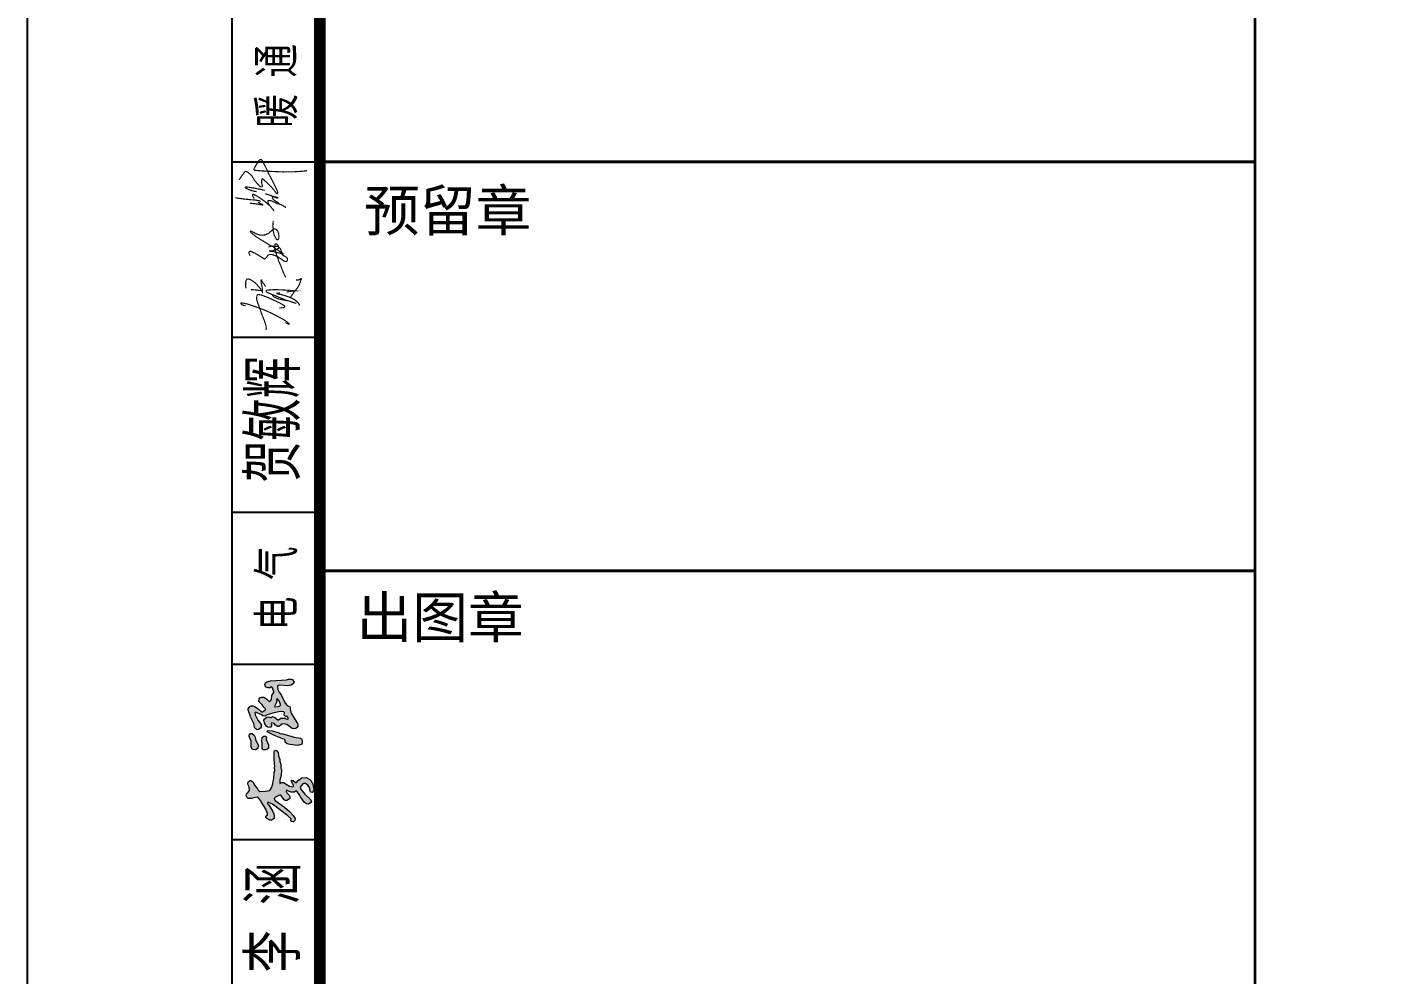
# Model space of a CAD drawing. Extents: x 2430613 to 2739493, y -1540945 to -971137.
# Drawn here: x 2620593 to 2632338, y -1218671 to -1210565 of the extents above; entities that cross this region are included whole.
import ezdxf
from ezdxf.enums import TextEntityAlignment as Align

# ---------------------------------------------------------------- set-up
doc = ezdxf.new("R2010")
doc.units = 0
doc.header["$LTSCALE"] = 1000
doc.header["$MEASUREMENT"] = 0
doc.layers.get('0').update_dxf_attribs({"linetype": 'CONTINUOUS'})
doc.layers.add('0S-图框文字', color=51, linetype='CONTINUOUS', lineweight=18)
for name, color, linetype in [('T-TK', 157, 'CONTINUOUS'), ('图层1', 165, 'CONTINUOUS'), ('照明平面标注层', 111, 'CONTINUOUS')]:
    doc.layers.add(name, color=color, linetype=linetype)
doc.styles.add('TK2-TY', font='', dxfattribs={"width": 0.8})
doc.styles.add('TSSD_Dimension', font='Tssdeng.shx', dxfattribs={"width": 0.7, "bigfont": 'hztxt.shx'})
doc.styles.add('图框JND-宋体', font='')
doc.styles.get('TK2-TY').set_extended_font_data('NSimSun')
doc.styles.get('图框JND-宋体').set_extended_font_data('SimSun')

# ---------------------------------------------------------------- blocks, each defined once
blk = doc.blocks.new('A$C468559C5')
at = {"linetype": 'Continuous'}
h = blk.add_hatch(color=256, dxfattribs=at)
h.paths.add_polyline_path([(142, 176), (131, 184), (127, 203), (126, 225), (132, 232), (138, 235), (151, 246), (167, 255), (172, 263), (172, 266), (166, 274), (157, 275), (146, 270), (130, 269), (123, 274), (121, 278), (115, 281), (109, 282), (99, 277), (97, 272), (97, 259), (100, 252), (102, 234), (87, 221), (83, 220), (52, 200), (34, 193), (29, 193), (23, 200), (18, 200), (13, 196), (6, 184), (7, 176), (14, 166), (29, 166), (43, 171), (71, 188), (72, 190), (79, 193), (82, 191), (73, 172), (25, 108), (12, 95), (4, 96), (1, 93), (0, 85), (5, 79), (13, 78), (26, 86), (43, 101), (61, 122), (89, 161), (94, 165), (99, 164), (103, 160), (111, 143), (111, 138), (91, 124), (89, 120), (89, 112), (95, 102), (99, 100), (105, 100), (111, 103), (120, 112), (126, 115), (132, 114), (127, 105), (124, 95), (124, 82), (127, 75), (127, 71), (110, 58), (104, 56), (80, 39), (74, 31), (73, 22), (80, 12), (85, 10), (92, 12), (115, 37), (136, 54), (144, 57), (158, 45), (160, 41), (160, 34), (153, 25), (143, 18), (123, 13), (122, 7), (124, 4), (133, 0), (146, 1), (161, 5), (164, 8), (171, 11), (176, 16), (185, 32), (183, 50), (172, 65), (164, 72), (164, 76), (172, 86), (173, 93), (168, 93), (152, 85), (149, 85), (146, 88), (148, 101), (164, 126), (164, 134), (160, 142), (173, 142), (193, 136), (218, 135), (224, 137), (240, 138), (252, 142), (260, 142), (275, 147), (289, 149), (296, 154), (299, 159), (296, 164), (292, 165), (258, 166), (231, 163), (227, 164), (214, 162), (205, 166), (180, 167), (170, 170), (158, 171)])
h.paths.add_polyline_path([(369, 140), (372, 145), (380, 174), (381, 192), (378, 194), (376, 194), (360, 164), (344, 122), (341, 120), (333, 119), (326, 111), (322, 100), (319, 67), (322, 53), (324, 50), (328, 48), (341, 48), (346, 51), (349, 56), (353, 82), (367, 129)])
h.paths.add_polyline_path([(328, 215), (306, 216), (301, 211), (301, 200), (303, 195), (310, 189), (321, 189), (343, 199), (353, 198), (357, 202), (357, 209), (352, 215), (338, 217)])
h.paths.add_polyline_path([(343, 243), (353, 245), (362, 249), (368, 257), (369, 264), (361, 270), (356, 270), (336, 262), (311, 262), (302, 256), (301, 244), (305, 236), (309, 233), (317, 231)])
h.paths.add_polyline_path([(484, 255), (484, 262), (482, 267), (472, 274), (467, 274), (444, 265), (438, 264), (410, 250), (394, 247), (386, 241), (384, 237), (385, 231), (391, 222), (395, 220), (406, 220), (424, 233), (446, 245), (457, 246), (458, 242), (447, 219), (442, 213), (441, 205), (446, 195), (454, 171), (460, 141), (459, 125), (456, 122), (445, 123), (440, 118), (441, 112), (432, 106), (429, 108), (430, 116), (432, 119), (433, 137), (425, 147), (425, 150), (435, 163), (439, 172), (435, 176), (435, 180), (438, 187), (437, 196), (429, 207), (423, 209), (409, 205), (398, 197), (395, 192), (394, 180), (400, 176), (406, 176), (411, 178), (413, 176), (410, 166), (403, 160), (398, 152), (398, 146), (400, 142), (408, 134), (409, 131), (407, 119), (408, 118), (406, 113), (389, 90), (388, 80), (390, 75), (397, 67), (405, 66), (411, 68), (426, 78), (453, 94), (469, 99), (478, 99), (481, 101), (486, 111), (495, 119), (527, 135), (541, 145), (553, 150), (566, 152), (569, 148), (570, 143), (568, 108), (571, 94), (578, 84), (583, 82), (594, 89), (596, 93), (596, 106), (593, 114), (589, 181), (585, 196), (580, 201), (574, 204), (564, 201), (559, 192), (560, 182), (563, 177), (560, 172), (549, 169), (542, 165), (527, 175), (511, 177), (502, 183), (503, 188), (513, 197), (521, 209), (521, 217), (517, 225), (513, 228), (502, 229), (489, 215), (477, 207), (471, 201), (468, 202), (459, 214), (459, 218), (472, 232), (481, 247)])
h.paths.add_polyline_path([(483, 164), (484, 163), (495, 157), (505, 154), (511, 155), (514, 152), (505, 144), (490, 139), (486, 139), (481, 147), (480, 163)], flags=16)
for points in [[(109, 282), (115, 281), (121, 278), (123, 274), (130, 269), (146, 270), (157, 275), (166, 274), (172, 266), (172, 263), (167, 255), (151, 246), (138, 235), (132, 232), (126, 225), (127, 203), (131, 184), (142, 176), (158, 171), (170, 170), (180, 167), (205, 166), (214, 162), (227, 164), (231, 163), (258, 166), (292, 165), (296, 164), (299, 159), (296, 154), (289, 149), (275, 147), (260, 142), (252, 142), (240, 138), (224, 137), (218, 135), (193, 136), (173, 142), (160, 142), (164, 134), (164, 126), (148, 101), (146, 88), (149, 85), (152, 85), (168, 93), (173, 93), (172, 86), (164, 76), (164, 72), (172, 65), (183, 50), (185, 32), (176, 16), (171, 11), (164, 8), (161, 5), (146, 1), (133, 0), (124, 4), (122, 7), (123, 13), (143, 18), (153, 25), (160, 34), (160, 41), (158, 45), (144, 57), (136, 54), (115, 37), (92, 12), (85, 10), (80, 12), (73, 22), (74, 31), (80, 39), (104, 56), (110, 58), (127, 71), (127, 75), (124, 82), (124, 95), (127, 105), (132, 114), (126, 115), (120, 112), (111, 103), (105, 100), (99, 100), (95, 102), (89, 112), (89, 120), (91, 124), (111, 138), (111, 143), (103, 160), (99, 164), (94, 165), (89, 161), (61, 122), (43, 101), (26, 86), (13, 78), (5, 79), (0, 85), (1, 93), (4, 96), (12, 95), (25, 108), (73, 172), (82, 191), (79, 193), (72, 190), (71, 188), (43, 171), (29, 166), (14, 166), (7, 176), (6, 184), (13, 196), (18, 200), (23, 200), (29, 193), (34, 193), (52, 200), (83, 220), (87, 221), (102, 234), (100, 252), (97, 259), (97, 272), (99, 277), (109, 282)], [(356, 270), (361, 270), (369, 264), (368, 257), (362, 249), (353, 245), (343, 243), (317, 231), (309, 233), (305, 236), (301, 244), (302, 256), (311, 262), (336, 262), (356, 270)], [(467, 274), (472, 274), (482, 267), (484, 262), (484, 255), (481, 247), (472, 232), (459, 218), (459, 214), (468, 202), (471, 201), (477, 207), (489, 215), (502, 229), (513, 228), (517, 225), (521, 217), (521, 209), (513, 197), (503, 188), (502, 183), (511, 177), (527, 175), (542, 165), (549, 169), (560, 172), (563, 177), (560, 182), (559, 192), (564, 201), (574, 204), (580, 201), (585, 196), (589, 181), (593, 114), (596, 106), (596, 93), (594, 89), (583, 82), (578, 84), (571, 94), (568, 108), (570, 143), (569, 148), (566, 152), (553, 150), (541, 145), (527, 135), (495, 119), (486, 111), (481, 101), (478, 99), (469, 99), (453, 94), (426, 78), (411, 68), (405, 66), (397, 67), (390, 75), (388, 80), (389, 90), (406, 113), (408, 118), (407, 119), (409, 131), (408, 134), (400, 142), (398, 146), (398, 152), (403, 160), (410, 166), (413, 176), (411, 178), (406, 176), (400, 176), (394, 180), (395, 192), (398, 197), (409, 205), (423, 209), (429, 207), (437, 196), (438, 187), (435, 180), (435, 176), (439, 172), (435, 163), (425, 150), (425, 147), (433, 137), (432, 119), (430, 116), (429, 108), (432, 106), (441, 112), (440, 118), (445, 123), (456, 122), (459, 125), (460, 141), (454, 171), (446, 195), (441, 205), (442, 213), (447, 219), (458, 242), (457, 246), (446, 245), (424, 233), (406, 220), (395, 220), (391, 222), (385, 231), (384, 237), (386, 241), (394, 247), (410, 250), (438, 264), (444, 265), (467, 274)], [(338, 217), (352, 215), (357, 209), (357, 202), (353, 198), (343, 199), (321, 189), (310, 189), (303, 195), (301, 200), (301, 211), (306, 216), (328, 215), (338, 217)], [(376, 194), (378, 194), (381, 192), (380, 174), (372, 145), (369, 140), (367, 129), (353, 82), (349, 56), (346, 51), (341, 48), (328, 48), (324, 50), (322, 53), (319, 67), (322, 100), (326, 111), (333, 119), (341, 120), (344, 122), (360, 164), (376, 194)], [(484, 163), (483, 164), (480, 163), (481, 147), (486, 139), (490, 139), (505, 144), (514, 152), (511, 155), (505, 154), (495, 157), (484, 163)]]:
    blk.add_lwpolyline(points, dxfattribs=at)
blk = doc.blocks.new('BW-23243781', base_point=(-249329, 362024))
at = {"layer": '0S-图框文字', "const_width": 10}
for points in [[(-249300, 363309), (-249290, 363321), (-249280, 363338), (-249268, 363354), (-249259, 363367), (-249250, 363378), (-249244, 363381), (-249236, 363380), (-249226, 363375), (-249209, 363362), (-249191, 363346), (-249179, 363325), (-249162, 363298), (-249131, 363265), (-249120, 363252), (-249110, 363249), (-249103, 363251), (-249099, 363257), (-249101, 363266), (-249105, 363279), (-249106, 363295), (-249105, 363307), (-249103, 363315), (-249099, 363317), (-249094, 363316), (-249088, 363312), (-249084, 363306), (-249057, 363283), (-249036, 363262), (-249015, 363239), (-248994, 363214), (-248982, 363195), (-248977, 363191), (-248973, 363190), (-248970, 363193), (-248969, 363200), (-248969, 363207), (-248974, 363219), (-248981, 363236), (-248995, 363262), (-249022, 363317), (-249050, 363371), (-249067, 363409), (-249087, 363448), (-249100, 363475), (-249108, 363482), (-249120, 363482), (-249130, 363474), (-249155, 363433), (-249164, 363418), (-249172, 363402), (-249170, 363395), (-249164, 363391), (-249144, 363389), (-249097, 363385), (-249055, 363383), (-248974, 363379), (-248923, 363377), (-248829, 363378), (-248784, 363381), (-248733, 363385), (-248717, 363388)], [(-249329, 363157), (-249325, 363155), (-249303, 363151), (-249264, 363146), (-249225, 363142), (-249189, 363138), (-249166, 363137), (-249148, 363134), (-249132, 363132), (-249118, 363126), (-249115, 363123)], [(-249149, 363207), (-249155, 363209), (-249160, 363210), (-249168, 363211), (-249174, 363212), (-249180, 363215), (-249191, 363217), (-249203, 363221), (-249212, 363225), (-249223, 363230), (-249231, 363233), (-249241, 363239), (-249245, 363242), (-249244, 363245), (-249242, 363248), (-249235, 363248), (-249215, 363246), (-249171, 363239), (-249139, 363232), (-249112, 363228), (-249079, 363218)], [(-249170, 363148), (-249173, 363153), (-249176, 363159), (-249181, 363168), (-249183, 363176), (-249183, 363179), (-249183, 363182), (-249181, 363184), (-249179, 363186), (-249174, 363185), (-249170, 363183), (-249164, 363180), (-249141, 363167), (-249113, 363149), (-249079, 363125), (-249054, 363102), (-249037, 363090), (-249023, 363073), (-249007, 363054), (-249000, 363043)], [(-248950, 363100), (-248963, 363111), (-248974, 363119), (-248987, 363127), (-249000, 363136), (-249009, 363145), (-249014, 363157), (-249016, 363162), (-249013, 363169), (-248997, 363164), (-248982, 363162), (-248968, 363158), (-248968, 363154), (-248972, 363153), (-248982, 363156), (-248996, 363161), (-249015, 363169), (-249026, 363175), (-249035, 363177), (-249045, 363181), (-249054, 363185), (-249060, 363185), (-249070, 363188), (-249076, 363191)], [(-249205, 363106), (-249203, 363108), (-249199, 363109), (-249185, 363107), (-249166, 363105), (-249143, 363102), (-249124, 363099), (-249107, 363095), (-249098, 363093), (-249096, 363094), (-249096, 363095), (-249096, 363097), (-249099, 363099), (-249110, 363103), (-249118, 363108), (-249125, 363112), (-249131, 363115), (-249135, 363118), (-249137, 363121)], [(-249039, 363092), (-249048, 363108), (-249052, 363118), (-249052, 363126), (-249050, 363131), (-249046, 363132), (-249038, 363132), (-249024, 363130), (-249012, 363124), (-248970, 363106), (-248943, 363098), (-248922, 363087), (-248897, 363072)], [(-248896, 362474), (-248904, 362483), (-248913, 362501), (-248922, 362522), (-248931, 362544), (-248943, 362577), (-248959, 362611), (-248974, 362654), (-248985, 362690), (-248991, 362710), (-248992, 362717), (-248993, 362728), (-248993, 362743), (-248992, 362754), (-248990, 362760), (-248987, 362762), (-248981, 362762), (-248973, 362757), (-248965, 362749), (-248962, 362737), (-248955, 362728), (-248944, 362718), (-248940, 362707), (-248938, 362700), (-248933, 362687), (-248922, 362676), (-248922, 362674), (-248925, 362675), (-248941, 362687), (-248953, 362699), (-248976, 362713), (-249007, 362737), (-249018, 362742), (-249032, 362747), (-249079, 362777), (-249120, 362801), (-249159, 362827), (-249183, 362846), (-249195, 362856), (-249201, 362864), (-249202, 362868), (-249202, 362869), (-249201, 362871), (-249195, 362870), (-249180, 362862), (-249152, 362848), (-249126, 362838), (-249101, 362835), (-249077, 362838), (-249049, 362850), (-249032, 362864), (-249008, 362885), (-248997, 362890), (-248982, 362887), (-248969, 362872), (-248960, 362848), (-248958, 362830), (-248959, 362809), (-248962, 362800), (-248969, 362796), (-248977, 362799), (-248986, 362813), (-248997, 362832), (-249001, 362846), (-249007, 362876), (-249008, 362896), (-249010, 362913), (-249009, 362930), (-249007, 362947), (-249007, 362956), (-249007, 362960)], [(-249203, 362660), (-249205, 362662), (-249208, 362666), (-249212, 362675), (-249214, 362681), (-249214, 362689), (-249211, 362695), (-249207, 362697), (-249199, 362697), (-249192, 362694), (-249162, 362681), (-249127, 362660), (-249087, 362634), (-249084, 362632), (-249080, 362632), (-249074, 362637), (-249063, 362647), (-249056, 362658), (-249049, 362665), (-249040, 362670), (-249031, 362671), (-249018, 362670), (-249003, 362666), (-248971, 362653), (-248930, 362625), (-248914, 362615), (-248903, 362610), (-248892, 362612), (-248887, 362617), (-248884, 362627), (-248885, 362635), (-248890, 362641), (-248896, 362647), (-248906, 362655), (-248923, 362663), (-248927, 362672), (-248954, 362682), (-248980, 362689), (-249005, 362695), (-249033, 362698), (-249039, 362699), (-249039, 362700), (-249039, 362702), (-249030, 362701), (-249019, 362701), (-249009, 362703), (-248995, 362710), (-248985, 362713), (-248967, 362719), (-248957, 362730)], [(-249048, 362735), (-249034, 362739), (-249020, 362742)], [(-249020, 362743), (-249003, 362741), (-248993, 362741), (-248978, 362740), (-248965, 362739), (-248963, 362740)], [(-249238, 362380), (-249240, 362387), (-249243, 362400), (-249243, 362414), (-249243, 362427), (-249241, 362439), (-249239, 362448), (-249233, 362458), (-249225, 362461), (-249218, 362460), (-249207, 362458), (-249194, 362451), (-249173, 362437), (-249152, 362419), (-249137, 362401), (-249123, 362386), (-249098, 362348), (-249098, 362355), (-249099, 362375), (-249103, 362396), (-249108, 362415), (-249110, 362432), (-249111, 362447), (-249111, 362450), (-249110, 362452), (-249108, 362452), (-249105, 362451), (-249104, 362442), (-249100, 362434), (-249093, 362426), (-249087, 362418), (-249081, 362410), (-249076, 362401), (-249073, 362396)], [(-248862, 362302), (-248857, 362308), (-248851, 362316), (-248845, 362324), (-248827, 362352), (-248799, 362386), (-248783, 362414), (-248771, 362446), (-248766, 362461), (-248767, 362465), (-248769, 362465), (-248776, 362459), (-248782, 362455), (-248791, 362452), (-248801, 362452), (-248811, 362452)], [(-249198, 362369), (-249191, 362370), (-249171, 362368), (-249161, 362367), (-249144, 362366), (-249132, 362363), (-249119, 362362), (-249108, 362364)], [(-249067, 362024), (-249066, 362034), (-249068, 362045), (-249067, 362053), (-249073, 362075), (-249084, 362108), (-249098, 362142), (-249117, 362194), (-249146, 362275), (-249149, 362292), (-249148, 362304), (-249147, 362316), (-249143, 362324), (-249134, 362328), (-249125, 362327), (-249110, 362324), (-249054, 362303), (-248999, 362278), (-248947, 362254), (-248910, 362231), (-248908, 362227), (-248909, 362220), (-248915, 362216), (-248928, 362214), (-248955, 362213)], [(-248890, 362276), (-248926, 362291), (-248946, 362299), (-248969, 362309), (-248995, 362321), (-249012, 362325), (-249032, 362335), (-249043, 362339), (-249060, 362347), (-249064, 362351), (-249067, 362354), (-249067, 362358), (-249066, 362361), (-249060, 362364), (-249044, 362366), (-249023, 362368), (-249002, 362369), (-248977, 362369), (-248941, 362368), (-248911, 362366), (-248877, 362364), (-248821, 362359), (-248854, 362356), (-248876, 362352), (-248885, 362350), (-248891, 362350)], [(-248948, 362342), (-248953, 362342), (-248959, 362340), (-248963, 362339), (-248969, 362338), (-248975, 362338), (-248975, 362336), (-248974, 362334), (-248969, 362332), (-248963, 362331), (-248957, 362331), (-248945, 362329), (-248931, 362325), (-248916, 362321), (-248874, 362307), (-248846, 362295), (-248828, 362286), (-248811, 362273), (-248798, 362262), (-248789, 362252), (-248784, 362244), (-248783, 362239), (-248783, 362231)], [(-249243, 362231), (-249262, 362236), (-249275, 362242), (-249282, 362249), (-249283, 362254), (-249280, 362256), (-249252, 362252), (-249227, 362246), (-249171, 362228), (-249085, 362196), (-249037, 362175), (-248969, 362141), (-248916, 362112), (-248884, 362090), (-248871, 362079), (-248871, 362074), (-248874, 362073), (-248885, 362079), (-248892, 362082), (-248898, 362085), (-248904, 362088)], [(-249015, 362322), (-249009, 362315), (-249003, 362310), (-248997, 362306), (-248985, 362300), (-248971, 362294), (-248955, 362289), (-248934, 362284), (-248903, 362278), (-248873, 362273), (-248837, 362260), (-248809, 362252)]]:
    blk.add_lwpolyline(points, dxfattribs=at)
blk = doc.blocks.new('BW-23285093', base_point=(-256155, 346264, -14645343))
at = {"layer": '0S-图框文字'}
blk.add_lwpolyline([(-256102, 370164), (-255352, 370164), (-255352, 346264), (-256102, 346264)], close=True, dxfattribs=at)
blk.add_blockref('BW-23243781', (-256071, 362024), dxfattribs=at)
at = {"layer": '0S-图框文字', "xscale": 2.047989760008193, "yscale": 2.047989760008193, "zscale": 2.047989760008193, "rotation": 90}
blk.add_blockref('A$C468559C5', (-255402, 357816), dxfattribs=at)
at = {"layer": '0S-图框文字', "style": 'TSSD_Dimension', "width": 0.8}
blk.add_text('贺敏辉', height=450, rotation=90, dxfattribs=at).set_placement((-255519, 361259), align=Align.CENTER)
blk.add_text('李 涵', height=450, rotation=90, dxfattribs=at).set_placement((-255517, 356527, 240))
blk = doc.blocks.new('A0-DWF')
at = {"layer": 'T-TK'}
for p, q in [((0, -84100), (0, 0)), ((1750, -24900), (1750, -1000)), ((1750, -7700), (2500, -7700)), ((1750, -9200), (2500, -9200)), ((1750, -10700), (2500, -10700)), ((1750, -12000), (2500, -12000)), ((1750, -12000), (2500, -12000)), ((1750, -13500), (2500, -13500))]:
    blk.add_line(p, q, dxfattribs=at)
at = {"layer": 'T-TK', "const_width": 100}
blk.add_lwpolyline([(2500, -83100), (117900, -83100), (117900, -1000), (2500, -1000)], close=True, dxfattribs=at)
at = {"layer": '图层1', "linetype": 'Continuous'}
blk.add_line((2500, -21700), (2500, -1000), dxfattribs=at)
at = {"layer": '图层1', "linetype": 'Continuous', "const_width": 25}
for points in [[(10500, -1000), (10500, -21700)], [(10500, -7700), (2500, -7700)], [(10500, -11200), (2500, -11200)]]:
    blk.add_lwpolyline(points, dxfattribs=at)
blk.add_blockref('BW-23285093', (1696, -24900, -14645343))
at = {"layer": 'T-TK', "style": 'TK2-TY', "width": 0.7}
for s, p in [('暖 通', (2126, -7050)), ('电 气', (2127, -11350))]:
    blk.add_text(s, height=300, rotation=90, dxfattribs=at).set_placement(p, align=Align.MIDDLE_CENTER)
at = {"layer": '图层1', "style": '图框JND-宋体'}
for s, p in [('预留章', (2879, -7943)), ('出图章', (2814, -11424))]:
    blk.add_text(s, height=350, dxfattribs=at).set_placement(p, align=Align.TOP_LEFT)

msp = doc.modelspace()

# ---------------------------------------------------------------- block references
at = {"layer": '照明平面标注层'}
msp.add_blockref('A0-DWF', (2620593.302, -1204014.589), dxfattribs=at)

doc.saveas('drawing.dxf')
